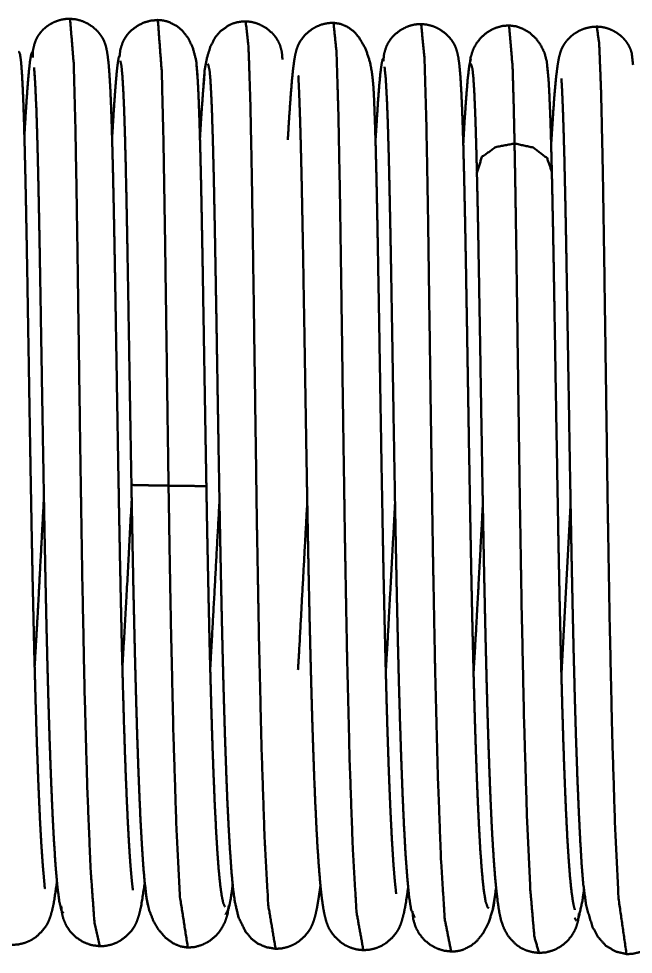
# Paper-space layout 'Layout1' of a CAD drawing. Header units: millimetres. Extents: x 0 to 420, y 0 to 297.
# Drawn here: x 216.98 to 221.88, y 237.38 to 244.84 of the extents above; entities that cross this region are included whole.
import ezdxf

# ---------------------------------------------------------------- set-up
doc = ezdxf.new("R2010")
doc.units = ezdxf.units.MM
doc.layers.add('170', color=7, linetype='Continuous', true_color=0xffffff)

psp = doc.layouts.get("Layout1")

# ---------------------------------------------------------------- linework, layer by layer
at = {"layer": '170', "color": 155, "linetype": 'Continuous', "lineweight": 50}
for p, q in [((217.1038, 244.3943), (217.1077, 244.3814)), ((221.3792, 240.9592), (221.3054, 239.6192)), ((220.7585, 237.7445), (220.7849, 237.9053)), ((221.4094, 237.6717), (221.4254, 237.6478))]:
    psp.add_line(p, q, dxfattribs=at)
for points, knots in [([(217.3938, 244.8408), (217.3577, 244.8398), (217.3216, 244.8341), (217.2886, 244.8247), (217.2565, 244.8117), (217.2275, 244.796), (217.201, 244.778), (217.1771, 244.7577), (217.1567, 244.7363), (217.1386, 244.7126), (217.1245, 244.6891), (217.1127, 244.6633), (217.104, 244.6384), (217.0916, 244.5828), (217.0917, 244.5329)], [0, 0, 0.074239, 0.149341, 0.219843, 0.291152, 0.358946, 0.424857, 0.489351, 0.550047, 0.611262, 0.667752, 0.726045, 0.780228, 0.897442, 1, 1]), ([(217.888, 237.8925), (217.8883, 237.8991), (217.8868, 237.9139), (217.8842, 237.9358), (217.8801, 237.9733), (217.8757, 238.0208), (217.8699, 238.0917), (217.8639, 238.1757), (217.8567, 238.291), (217.8495, 238.4222), (217.8414, 238.5926), (217.8335, 238.781), (217.8257, 238.9916), (217.8183, 239.2181), (217.8118, 239.4369), (217.8056, 239.6665), (217.8003, 239.8821), (217.7952, 240.1042), (217.7871, 240.488), (217.7796, 240.881), (217.7743, 241.1745), (217.7647, 241.7369), (217.7545, 242.3536), (217.7487, 242.6909), (217.7419, 243.0728), (217.738, 243.2724), (217.734, 243.4614), (217.7296, 243.6564), (217.725, 243.8363), (217.7202, 243.9978), (217.7152, 244.1427), (217.709, 244.2834), (217.702, 244.4023), (217.6957, 244.4797), (217.6884, 244.5449), (217.6822, 244.5844), (217.6739, 244.6211), (217.6687, 244.6384), (217.6619, 244.6567), (217.6593, 244.6631), (217.6554, 244.6712), (217.6501, 244.6815), (217.643, 244.6938), (217.6307, 244.7124), (217.6157, 244.7315), (217.5927, 244.7557), (217.5664, 244.7778), (217.5294, 244.802), (217.4891, 244.8209), (217.4375, 244.8354), (217.3824, 244.841)], [0, 0, 0.000924, 0.003009, 0.006106, 0.011406, 0.018093, 0.028079, 0.039893, 0.056111, 0.074553, 0.098487, 0.12496, 0.154534, 0.186336, 0.217061, 0.249292, 0.279549, 0.31073, 0.364599, 0.41977, 0.460969, 0.539895, 0.626466, 0.673806, 0.727412, 0.755422, 0.781959, 0.809321, 0.834582, 0.857253, 0.877603, 0.89736, 0.914083, 0.92498, 0.934186, 0.9398, 0.945083, 0.94762, 0.950356, 0.951322, 0.952587, 0.95421, 0.956205, 0.959331, 0.962746, 0.967422, 0.972247, 0.978447, 0.984707, 0.992217, 1, 1]), ([(217.3881, 244.841), (217.4179, 244.4759), (217.4317, 243.9402), (217.4441, 243.2133), (217.4697, 241.3959), (217.485, 240.426), (217.5033, 239.5063), (217.5256, 238.702), (217.552, 238.0625), (217.583, 237.6331), (217.6268, 237.4448)], [0, 0, 0.04946, 0.121831, 0.220004, 0.46546, 0.59645, 0.720663, 0.829319, 0.915761, 0.973894, 1, 1]), ([(218.0937, 244.8306), (218.0334, 244.8259), (217.9769, 244.8103), (217.9235, 244.7836), (217.8757, 244.7471), (217.8548, 244.7258), (217.8363, 244.7024), (217.8203, 244.6772), (217.8071, 244.6506), (217.7891, 244.5945), (217.7823, 244.5342)], [0, 0, 0.126478, 0.249278, 0.374247, 0.500168, 0.56262, 0.625047, 0.687362, 0.749595, 0.872971, 1, 1]), ([(218.4033, 244.3885), (218.3939, 244.5085), (218.3651, 244.6143), (218.3296, 244.6868), (218.2803, 244.7494), (218.2363, 244.7854), (218.1788, 244.8139), (218.1556, 244.8213), (218.129, 244.827), (218.1175, 244.8287), (218.1052, 244.83), (218.0941, 244.8306), (218.0823, 244.8308)], [0, 0, 0.197348, 0.377162, 0.50957, 0.640128, 0.733391, 0.838662, 0.878527, 0.923169, 0.942179, 0.962515, 0.980711, 1, 1]), ([(218.0881, 244.8308), (218.1196, 244.4127), (218.1332, 243.8515), (218.1455, 243.1044), (218.1654, 241.6781), (218.1735, 241.1179)], [0, 0, 0.112861, 0.264005, 0.465136, 0.849163, 1, 1]), ([(218.7938, 244.8199), (218.7553, 244.8178), (218.7211, 244.8128), (218.6849, 244.8024), (218.6543, 244.7886), (218.5907, 244.745), (218.5476, 244.6954), (218.5082, 244.6211), (218.4827, 244.5405), (218.461, 244.4295), (218.4523, 244.3085)], [0, 0, 0.055867, 0.105985, 0.160548, 0.20918, 0.320869, 0.416163, 0.538003, 0.660457, 0.824334, 1, 1]), ([(219.0816, 244.5158), (219.077, 244.5758), (219.0611, 244.6323), (219.0488, 244.6591), (219.0339, 244.6846), (219.0162, 244.7084), (218.9962, 244.7303), (218.9501, 244.7679), (218.8977, 244.7962), (218.8697, 244.8066), (218.841, 244.814), (218.8119, 244.8185), (218.7822, 244.82)], [0, 0, 0.126852, 0.250332, 0.312464, 0.374734, 0.437148, 0.49953, 0.624877, 0.750313, 0.813037, 0.875511, 0.93746, 1, 1]), ([(219.027, 237.4239), (218.9682, 237.7763), (218.9393, 238.3057), (218.9148, 239.0275), (218.8944, 239.8903), (218.8775, 240.8399), (218.8506, 242.7323), (218.8384, 243.5409), (218.8255, 244.1862), (218.8108, 244.6224), (218.7879, 244.82)], [0, 0, 0.04825, 0.11985, 0.217383, 0.333946, 0.462216, 0.717811, 0.827023, 0.914192, 0.973134, 1, 1]), ([(219.4935, 244.8092), (219.4407, 244.8056), (219.3907, 244.7938), (219.3507, 244.7773), (219.3134, 244.7555), (219.2671, 244.7171), (219.2309, 244.6735), (219.2222, 244.6596), (219.2152, 244.6473), (219.2108, 244.6386), (219.2076, 244.6316), (219.1992, 244.6113), (219.194, 244.5955), (219.1845, 244.5578), (219.1767, 244.5159), (219.1666, 244.4425), (219.1576, 244.354), (219.1459, 244.2102), (219.134, 244.0367), (219.1242, 243.8759)], [0, 0, 0.047347, 0.093269, 0.131979, 0.170643, 0.224429, 0.275115, 0.289831, 0.302456, 0.31118, 0.318029, 0.337745, 0.352607, 0.387334, 0.425533, 0.491798, 0.571359, 0.700342, 0.855942, 1, 1]), ([(219.9869, 237.8642), (219.9874, 237.8693), (219.9843, 237.9027), (219.9779, 237.9623), (219.9731, 238.0153), (219.9682, 238.0783), (219.9622, 238.1643), (219.9562, 238.2626), (219.9492, 238.3895), (219.9425, 238.5304), (219.9352, 238.6994), (219.9282, 238.8826), (219.9162, 239.2461), (219.9051, 239.6456), (219.8965, 240.0025), (219.8885, 240.3746), (219.8824, 240.682), (219.8721, 241.2468), (219.863, 241.7856), (219.8531, 242.3858), (219.8422, 243.0153), (219.8365, 243.3156), (219.831, 243.5751), (219.8251, 243.811), (219.8193, 244.0027), (219.8132, 244.1698), (219.8102, 244.2397), (219.8059, 244.309), (219.797, 244.3993), (219.7807, 244.4912), (219.7443, 244.602), (219.689, 244.6965), (219.6472, 244.7415), (219.6002, 244.776), (219.5438, 244.7999), (219.4823, 244.8093)], [0, 0, 0.000717, 0.00545, 0.013884, 0.021386, 0.030279, 0.042417, 0.056283, 0.07419, 0.094049, 0.117866, 0.143676, 0.194896, 0.251175, 0.301443, 0.353853, 0.397137, 0.476684, 0.55257, 0.637087, 0.72575, 0.768041, 0.804584, 0.83782, 0.864832, 0.888374, 0.898218, 0.908002, 0.920781, 0.933917, 0.950349, 0.965755, 0.974401, 0.982608, 0.991239, 1, 1]), ([(219.7269, 237.4135), (219.6719, 237.7173), (219.6425, 238.2207), (219.6174, 238.9214), (219.5965, 239.7698), (219.5793, 240.7128), (219.5648, 241.6843), (219.552, 242.6154), (219.5398, 243.4405), (219.527, 244.1085), (219.5126, 244.572), (219.4886, 244.8091)], [0, 0, 0.041693, 0.109794, 0.204503, 0.319123, 0.446496, 0.57773, 0.703496, 0.814944, 0.905182, 0.967801, 1, 1]), ([(220.1935, 244.7986), (220.1639, 244.7979), (220.1347, 244.7944), (220.1058, 244.7877), (220.0777, 244.7783), (220.0245, 244.7515), (219.9774, 244.7152), (219.9568, 244.6939), (219.9385, 244.6706), (219.9228, 244.6455), (219.9099, 244.619), (219.8923, 244.563), (219.886, 244.503)], [0, 0, 0.062453, 0.124351, 0.186721, 0.249329, 0.374713, 0.499958, 0.562343, 0.624736, 0.687076, 0.749254, 0.872907, 1, 1]), ([(220.7262, 237.7499), (220.7178, 237.7545), (220.7016, 237.8003), (220.6862, 237.8956), (220.6727, 238.0285), (220.6599, 238.2018), (220.6488, 238.3956), (220.6383, 238.6187), (220.6292, 238.8465), (220.6206, 239.0945), (220.6132, 239.3352), (220.6062, 239.5895), (220.6002, 239.8279), (220.5945, 240.0743), (220.5897, 240.2981), (220.5851, 240.526), (220.578, 240.8988), (220.5671, 241.5275), (220.56, 241.9496), (220.5537, 242.3365), (220.5455, 242.8116), (220.5409, 243.0617), (220.5352, 243.3484), (220.5293, 243.6112), (220.5224, 243.876), (220.5147, 244.1037), (220.5076, 244.2619), (220.4994, 244.3919), (220.4926, 244.4691), (220.4833, 244.5344), (220.4754, 244.5711), (220.465, 244.6058), (220.4611, 244.6159), (220.4544, 244.6303), (220.4499, 244.639), (220.4442, 244.6491), (220.4352, 244.6633), (220.4244, 244.6781), (220.3872, 244.718), (220.3411, 244.7527), (220.3072, 244.7709), (220.2711, 244.7849), (220.2277, 244.795), (220.1819, 244.7988)], [0, 0, 0.001321, 0.008039, 0.021386, 0.03984, 0.063858, 0.090692, 0.121562, 0.153072, 0.187374, 0.220662, 0.255823, 0.288778, 0.322839, 0.353791, 0.385284, 0.43682, 0.523738, 0.582081, 0.635566, 0.701241, 0.73582, 0.775454, 0.811785, 0.848396, 0.879883, 0.901776, 0.919773, 0.930487, 0.939611, 0.944799, 0.949803, 0.951303, 0.9535, 0.954855, 0.956452, 0.958772, 0.961312, 0.968846, 0.976828, 0.982146, 0.987491, 0.993659, 1, 1]), ([(220.4268, 237.403), (220.3756, 237.6616), (220.3456, 238.1385), (220.3201, 238.8176), (220.2987, 239.6507), (220.2811, 240.586), (220.2663, 241.5578), (220.2411, 243.3379), (220.2285, 244.0279), (220.2143, 244.518), (220.1876, 244.7987)], [0, 0, 0.035605, 0.100135, 0.191919, 0.304468, 0.430803, 0.562067, 0.80249, 0.895696, 0.961919, 1, 1]), ([(220.8932, 244.7879), (220.8322, 244.7827), (220.7745, 244.7658), (220.7203, 244.7373), (220.6713, 244.6976), (220.6311, 244.6492), (220.6007, 244.5932), (220.5819, 244.5326), (220.5737, 244.4663)], [0, 0, 0.121893, 0.241402, 0.363386, 0.488727, 0.613983, 0.740704, 0.866936, 1, 1]), ([(221.196, 244.4249), (221.1893, 244.4986), (221.1717, 244.5658), (221.1425, 244.6282), (221.1032, 244.6824), (221.0549, 244.7272), (221.0011, 244.7601), (220.9434, 244.7804), (220.882, 244.788)], [0, 0, 0.139309, 0.270041, 0.399801, 0.52566, 0.649646, 0.768447, 0.883575, 1, 1]), ([(220.932, 243.8461), (220.9243, 244.1895), (220.9161, 244.4607), (220.8878, 244.788)], [0, 0, 0.364103, 0.651727, 1, 1]), ([(221.5935, 244.7783), (221.5382, 244.7743), (221.4863, 244.7615), (221.4453, 244.7437), (221.4076, 244.7207), (221.3807, 244.6993), (221.357, 244.6759), (221.3413, 244.657), (221.3285, 244.6389), (221.321, 244.6268), (221.3153, 244.6165), (221.308, 244.6017), (221.3038, 244.5912), (221.2994, 244.5791), (221.2953, 244.5665), (221.2857, 244.5296), (221.2785, 244.4904), (221.2694, 244.426), (221.2608, 244.3496), (221.2503, 244.2333), (221.2401, 244.0961), (221.2236, 243.8345)], [0, 0, 0.049142, 0.096525, 0.136084, 0.1752, 0.205694, 0.235237, 0.256944, 0.276623, 0.289195, 0.299624, 0.314287, 0.32429, 0.335739, 0.347479, 0.381226, 0.41653, 0.474228, 0.542317, 0.645801, 0.767685, 1, 1]), ([(221.8769, 244.4743), (221.866, 244.568), (221.858, 244.593), (221.8469, 244.6189), (221.8333, 244.6429), (221.8159, 244.6669), (221.7961, 244.6889), (221.7728, 244.7098), (221.7468, 244.7288), (221.7183, 244.7452), (221.6865, 244.7593), (221.6538, 244.7696), (221.618, 244.7764), (221.5819, 244.7785)], [0, 0, 0.199184, 0.254585, 0.314079, 0.37226, 0.434775, 0.497538, 0.563483, 0.631529, 0.700921, 0.774334, 0.846646, 0.923758, 1, 1]), ([(221.5876, 244.7785), (221.6069, 244.6417), (221.6221, 244.2542), (221.6353, 243.6501), (221.6476, 242.8724), (221.6739, 241.0026), (221.6901, 240.0435), (221.7098, 239.1575), (221.7333, 238.4008), (221.7613, 237.8272), (221.8251, 237.3817)], [0, 0, 0.01865, 0.071029, 0.152627, 0.257659, 0.510199, 0.639738, 0.759424, 0.861665, 0.939215, 1, 1]), ([(217.1876, 237.9057), (217.1872, 237.9073), (217.1853, 237.9234), (217.1834, 237.9508), (217.1775, 238.016), (217.1694, 238.1084), (217.1587, 238.2638), (217.1485, 238.4541), (217.1363, 238.7263), (217.1245, 239.039), (217.1142, 239.3664), (217.1046, 239.7204), (217.0967, 240.0537), (217.0892, 240.4001), (217.0831, 240.7105), (217.0725, 241.2944), (217.064, 241.7952), (217.0553, 242.3214), (217.0442, 242.9738), (217.0378, 243.3119), (217.034, 243.4988), (217.0301, 243.6736), (217.0257, 243.8519), (217.0211, 244.0133), (217.0159, 244.1687), (217.0104, 244.3003), (217.0041, 244.4148), (216.9975, 244.4989), (216.9898, 244.556), (216.9817, 244.5774), (216.9806, 244.5776)], [0, 0, 0.000239, 0.00267, 0.006784, 0.016582, 0.030471, 0.053791, 0.082329, 0.123132, 0.169991, 0.219039, 0.272061, 0.321978, 0.373857, 0.420352, 0.507793, 0.582789, 0.661582, 0.75929, 0.809916, 0.837908, 0.864093, 0.890805, 0.914972, 0.938257, 0.957978, 0.975144, 0.987784, 0.996403, 0.999837, 1, 1]), ([(217.0876, 244.5764), (217.0869, 244.5763), (217.0781, 244.5566), (217.0687, 244.5008), (217.0596, 244.4171), (217.0498, 244.3027), (217.0404, 244.1712), (217.0305, 244.0162), (217.0242, 243.9095)], [0, 0, 0.001078, 0.033264, 0.117396, 0.242796, 0.413627, 0.609848, 0.841011, 1, 1]), ([(217.7859, 244.5538), (217.7765, 244.5332), (217.7694, 244.4922), (217.7618, 244.429), (217.7537, 244.3407), (217.7451, 244.2298), (217.7359, 244.0934), (217.7262, 243.9358), (217.7235, 243.8895)], [0, 0, 0.033845, 0.096093, 0.191332, 0.323803, 0.490138, 0.694552, 0.930714, 1, 1]), ([(217.7893, 244.5051), (217.7978, 244.4662), (217.8058, 244.3834), (217.8129, 244.2643), (217.8196, 244.1062), (217.8256, 243.9216), (217.8313, 243.7061), (217.8365, 243.4767), (217.8416, 243.2252), (217.8463, 242.9706), (217.8555, 242.4357), (217.8644, 241.8972), (217.8689, 241.6289), (217.8776, 241.1235)], [0, 0, 0.011769, 0.036348, 0.071614, 0.118374, 0.172971, 0.236676, 0.304463, 0.378808, 0.454061, 0.612163, 0.771321, 0.850622, 1, 1]), ([(218.4752, 241.1147), (218.4724, 241.268), (218.4668, 241.5905), (218.4564, 242.221), (218.4464, 242.8115), (218.4415, 243.0854), (218.4366, 243.3425), (218.4316, 243.5802), (218.4264, 243.7959), (218.4211, 243.9875), (218.4155, 244.1523), (218.4096, 244.2889), (218.4034, 244.3961), (218.3968, 244.4739)], [0, 0, 0.04562, 0.141607, 0.32928, 0.505006, 0.586555, 0.663079, 0.733805, 0.798024, 0.855063, 0.904149, 0.944822, 0.976783, 1, 1]), ([(218.4877, 244.4822), (218.5008, 244.4288), (218.5075, 244.3502), (218.5139, 244.237), (218.5193, 244.1045), (218.5245, 243.946), (218.5291, 243.7826), (218.5335, 243.6011), (218.5373, 243.4256), (218.5411, 243.2377), (218.5444, 243.0641), (218.5504, 242.7211), (218.5576, 242.2985), (218.565, 241.8479), (218.5719, 241.4321), (218.5807, 240.929), (218.5859, 240.6556), (218.5921, 240.3413), (218.5988, 240.0337), (218.6066, 239.7087), (218.6149, 239.3984), (218.6235, 239.1146), (218.6327, 238.8491), (218.6421, 238.6139), (218.6524, 238.3986), (218.6633, 238.2133), (218.6745, 238.0514), (218.6858, 237.9195), (218.7025, 237.7974), (218.7317, 237.6765), (218.788, 237.561), (218.8321, 237.5083), (218.8872, 237.4658), (218.9545, 237.4376), (219.0329, 237.4239)], [0, 0, 0.007595, 0.0185, 0.034176, 0.052503, 0.074418, 0.097013, 0.122111, 0.146372, 0.172357, 0.19635, 0.243775, 0.302192, 0.36448, 0.42196, 0.491516, 0.529309, 0.572769, 0.615285, 0.660221, 0.703134, 0.74238, 0.779097, 0.81164, 0.841426, 0.867093, 0.889512, 0.907816, 0.924853, 0.942042, 0.959803, 0.969299, 0.978918, 0.988999, 1, 1]), ([(219.8864, 244.5263), (219.8798, 244.5167), (219.8711, 244.4755), (219.8619, 244.4015), (219.8528, 244.3035), (219.8433, 244.1778), (219.834, 244.0376), (219.8242, 243.8762), (219.8235, 243.863)], [0, 0, 0.017427, 0.080453, 0.192044, 0.339291, 0.527966, 0.738149, 0.980232, 1, 1]), ([(219.8954, 244.4581), (219.9051, 244.3625), (219.914, 244.2048), (219.9186, 244.0933), (219.9229, 243.9645), (219.9274, 243.8119), (219.9317, 243.6428), (219.936, 243.4491), (219.9403, 243.2398), (219.9448, 243.0059), (219.9492, 242.7579), (219.9586, 242.2024), (219.9688, 241.5842), (219.9803, 240.9223), (219.9867, 240.5795), (219.9936, 240.2416), (220.0012, 239.9008), (220.0093, 239.5734), (220.0184, 239.2517), (220.0281, 238.9519), (220.0388, 238.6671), (220.0502, 238.4119), (220.0628, 238.183), (220.0763, 237.9933), (220.0911, 237.8428), (220.1067, 237.7397), (220.1351, 237.6742)], [0, 0, 0.014135, 0.037377, 0.053806, 0.072768, 0.09524, 0.120129, 0.148649, 0.179456, 0.21388, 0.250387, 0.332145, 0.423132, 0.520559, 0.571026, 0.620755, 0.670922, 0.719131, 0.766481, 0.810629, 0.852572, 0.890163, 0.923908, 0.951892, 0.974147, 0.9895, 1, 1]), ([(220.5833, 244.5184), (220.5716, 244.4711), (220.5589, 244.3634), (220.547, 244.2199), (220.5342, 244.0328), (220.523, 243.8465)], [0, 0, 0.072243, 0.232779, 0.446015, 0.723676, 1, 1]), ([(220.5843, 244.4823), (220.5964, 244.4414), (220.6031, 244.3773), (220.6095, 244.283), (220.6155, 244.1588), (220.6212, 244.0065), (220.6266, 243.8276), (220.6318, 243.6221)], [0, 0, 0.049401, 0.124182, 0.23368, 0.377782, 0.554393, 0.761805, 1, 1]), ([(221.2292, 243.6144), (221.228, 243.6698), (221.2268, 243.723), (221.2215, 243.9216), (221.2159, 244.0866), (221.2101, 244.2263), (221.204, 244.3386), (221.1974, 244.4204), (221.1905, 244.4717)], [0, 0, 0.064592, 0.126584, 0.358005, 0.550303, 0.713114, 0.84422, 0.939751, 1, 1]), ([(217.1016, 244.4522), (217.1108, 244.3191), (217.1194, 244.1261), (217.1237, 243.9963), (217.1279, 243.85), (217.1322, 243.6801), (217.1364, 243.4949), (217.1407, 243.2855), (217.145, 243.0619), (217.1494, 242.8146), (217.1586, 242.2722), (217.1685, 241.6682), (217.1798, 241.0194), (217.186, 240.6884), (217.1927, 240.349), (217.2, 240.0173), (217.208, 239.6858), (217.2166, 239.3704), (217.2262, 239.064), (217.2364, 238.7819), (217.2477, 238.5179), (217.2598, 238.2859), (217.273, 238.0831), (217.2871, 237.9218), (217.3026, 237.8023), (217.3189, 237.7311), (217.3365, 237.7081)], [0, 0, 0.01975, 0.048337, 0.067567, 0.089222, 0.114381, 0.1418, 0.172798, 0.205904, 0.242513, 0.32279, 0.412204, 0.508241, 0.55724, 0.607491, 0.656594, 0.705681, 0.752376, 0.797751, 0.839527, 0.878634, 0.913019, 0.943093, 0.967065, 0.984905, 0.995714, 1, 1]), ([(218.4613, 244.4103), (218.4475, 244.2508), (218.4326, 244.0327), (218.424, 243.8893)], [0, 0, 0.306613, 0.725051, 1, 1]), ([(219.2105, 244.385), (219.2105, 244.3846), (219.21, 244.3785), (219.2095, 244.3681), (219.2101, 244.3453), (219.2118, 244.313), (219.2141, 244.2617), (219.2166, 244.1986), (219.2198, 244.1077), (219.2233, 244.0014), (219.2272, 243.8619), (219.2311, 243.7054), (219.2348, 243.541), (219.2385, 243.3634), (219.2448, 243.0282), (219.2564, 242.3518), (219.2658, 241.7784), (219.2756, 241.2026), (219.2813, 240.8814), (219.289, 240.4802), (219.2937, 240.2556), (219.2985, 240.0347), (219.3043, 239.793), (219.3103, 239.5588), (219.3174, 239.3091), (219.3249, 239.0717), (219.3334, 238.8298), (219.3425, 238.6055), (219.3514, 238.4164), (219.3608, 238.2444), (219.3722, 238.0736), (219.3846, 237.9271), (219.3953, 237.8304), (219.4073, 237.7477), (219.4171, 237.6962), (219.4285, 237.6511), (219.4351, 237.6307), (219.4438, 237.6078), (219.4518, 237.5897), (219.4646, 237.5671), (219.4975, 237.5237), (219.5439, 237.4792), (219.5818, 237.4537), (219.6232, 237.4344), (219.6758, 237.4195), (219.7324, 237.4135)], [0, 0, 0.000055, 0.000913, 0.002359, 0.00555, 0.010072, 0.017254, 0.026078, 0.038791, 0.053661, 0.073169, 0.095045, 0.118026, 0.142868, 0.189729, 0.28428, 0.364449, 0.444936, 0.489843, 0.545931, 0.57733, 0.608213, 0.642009, 0.674756, 0.709676, 0.74287, 0.776704, 0.808085, 0.834542, 0.858632, 0.882553, 0.903097, 0.9167, 0.928376, 0.935715, 0.942215, 0.945207, 0.948636, 0.951396, 0.955025, 0.962639, 0.971627, 0.978017, 0.984401, 0.992047, 1, 1]), ([(221.3069, 244.3652), (221.3067, 244.3487), (221.3103, 244.2818), (221.3134, 244.2161), (221.3168, 244.1344), (221.3209, 244.0178), (221.325, 243.8823), (221.3289, 243.7376), (221.3327, 243.5783), (221.3361, 243.4237), (221.3394, 243.2584), (221.345, 242.9643), (221.3548, 242.3936), (221.3638, 241.8476), (221.3743, 241.2219), (221.3803, 240.8847), (221.3875, 240.5083), (221.3951, 240.1388), (221.4037, 239.7655), (221.413, 239.4098), (221.4225, 239.0903), (221.4328, 238.7926), (221.4436, 238.5323), (221.455, 238.3006), (221.4662, 238.1101), (221.4802, 237.938), (221.5044, 237.7611), (221.554, 237.5982), (221.6002, 237.5162), (221.6597, 237.4498), (221.7386, 237.4029), (221.8324, 237.3813)], [0, 0, 0.002307, 0.011676, 0.02087, 0.032311, 0.048623, 0.06759, 0.08783, 0.110111, 0.13174, 0.15486, 0.195999, 0.275826, 0.352196, 0.439718, 0.48689, 0.53954, 0.591223, 0.643446, 0.693209, 0.737919, 0.779579, 0.816004, 0.848446, 0.875138, 0.899296, 0.924259, 0.948074, 0.961245, 0.97371, 0.986547, 1, 1]), ([(220.6323, 243.6122), (220.6715, 243.7384), (220.7824, 243.8177), (220.932, 243.8461)], [0, 0, 0.314071, 0.638194, 1, 1]), ([(220.932, 243.8462), (220.932, 243.8462), (221.0812, 243.8132), (221.191, 243.7306), (221.2293, 243.6209)], [0, 0, 0.000153, 0.375998, 0.714139, 1, 1]), ([(220.932, 243.8461), (220.9392, 243.4424), (220.9463, 242.9846), (220.9722, 241.1303), (220.9881, 240.1671), (221.0073, 239.269), (221.0304, 238.4934), (221.0578, 237.8954), (221.0902, 237.5196), (221.1269, 237.3915)], [0, 0, 0.062484, 0.133321, 0.420269, 0.569328, 0.708323, 0.828393, 0.921022, 0.979375, 1, 1]), ([(220.6317, 243.6117), (220.6332, 243.5566), (220.6346, 243.4987), (220.6398, 243.2574), (220.6449, 242.9862), (220.655, 242.402), (220.6654, 241.7697), (220.6765, 241.1156), (220.6824, 240.7891), (220.6886, 240.4651), (220.6952, 240.15), (220.7022, 239.8435), (220.7093, 239.5601), (220.7169, 239.2887), (220.7245, 239.0449), (220.7326, 238.8148), (220.7407, 238.6122), (220.7494, 238.4243), (220.7581, 238.2628), (220.7676, 238.1161), (220.7772, 237.9931), (220.7876, 237.8851), (220.798, 237.7981), (220.8097, 237.7208), (220.8233, 237.6559), (220.8469, 237.5883), (220.8827, 237.5244), (220.942, 237.4607), (220.9799, 237.4338), (221.025, 237.412), (221.0754, 237.3983), (221.1326, 237.3915)], [0, 0, 0.008611, 0.017663, 0.055377, 0.097756, 0.189058, 0.287868, 0.390084, 0.441117, 0.491747, 0.540987, 0.588891, 0.633196, 0.675617, 0.713728, 0.749701, 0.781382, 0.810776, 0.83605, 0.859023, 0.878293, 0.895253, 0.908941, 0.921156, 0.931513, 0.942708, 0.954152, 0.967742, 0.975006, 0.982837, 0.991002, 1, 1]), ([(221.4123, 237.7356), (221.3991, 237.7915), (221.3864, 237.879), (221.3747, 237.9931), (221.3636, 238.1361), (221.3534, 238.3002), (221.3438, 238.4885), (221.3349, 238.6904), (221.3266, 238.9107), (221.319, 239.1376), (221.3118, 239.3782), (221.3052, 239.6194), (221.299, 239.8703), (221.2933, 240.1171), (221.2879, 240.37), (221.283, 240.615), (221.2784, 240.8628), (221.2625, 241.7808), (221.2497, 242.559), (221.2442, 242.8754), (221.2387, 243.171), (221.2339, 243.4061), (221.2291, 243.6236)], [0, 0, 0.009746, 0.024755, 0.04421, 0.068548, 0.096449, 0.12844, 0.162736, 0.200148, 0.23867, 0.279508, 0.320447, 0.363033, 0.404925, 0.447837, 0.489426, 0.531476, 0.687272, 0.819329, 0.873032, 0.923192, 0.963097, 1, 1]), ([(217.8776, 241.1235), (217.8803, 240.9698), (217.8863, 240.6469), (217.8927, 240.3277), (217.8996, 240.0162), (217.9068, 239.7152), (217.9145, 239.4265), (217.9227, 239.1532), (217.9314, 238.897), (217.9406, 238.6604), (217.9503, 238.446), (217.9606, 238.2558), (217.9715, 238.0926), (217.9829, 237.9578), (217.9949, 237.8526), (218.0074, 237.7769)], [0, 0, 0.045871, 0.142279, 0.237561, 0.330557, 0.420416, 0.506622, 0.588231, 0.664751, 0.735395, 0.799475, 0.856311, 0.905133, 0.945495, 0.977118, 1, 1]), ([(217.8778, 241.1236), (217.9152, 241.1224), (218.0245, 241.1203), (218.1735, 241.1179)], [0, 0, 0.126481, 0.496364, 1, 1]), ([(218.1735, 241.1179), (218.1735, 241.1179), (218.3233, 241.1158), (218.4347, 241.1146), (218.4751, 241.1146)], [0, 0, 0.000137, 0.496757, 0.866142, 1, 1]), ([(218.3274, 237.4342), (218.2646, 237.8387), (218.2362, 238.3937), (218.2122, 239.1358), (218.1923, 240.012), (218.1824, 240.558), (218.1735, 241.1179)], [0, 0, 0.110949, 0.261551, 0.462769, 0.70027, 0.848247, 1, 1]), ([(218.6238, 237.7594), (218.6107, 237.7863), (218.5981, 237.8427), (218.586, 237.9286), (218.5744, 238.044), (218.5633, 238.1886), (218.5529, 238.3607), (218.5429, 238.5588), (218.5335, 238.78), (218.5246, 239.0225), (218.5162, 239.2838), (218.5083, 239.5614), (218.5008, 239.8536), (218.4938, 240.1581), (218.4872, 240.4711), (218.4809, 240.79), (218.475, 241.1146)], [0, 0, 0.008896, 0.026094, 0.051891, 0.086379, 0.129499, 0.180757, 0.239727, 0.305578, 0.377744, 0.455464, 0.538039, 0.624979, 0.715534, 0.808619, 0.903466, 1, 1]), ([(217.1801, 241.0249), (217.1302, 240.0941), (217.1057, 239.6776)], [0, 0, 0.690764, 1, 1]), ([(217.8797, 241.0095), (217.8352, 240.1764), (217.8054, 239.6643)], [0, 0, 0.619213, 1, 1]), ([(218.5058, 239.6606), (218.5103, 239.7353), (218.5797, 241.001)], [0, 0, 0.055719, 1, 1]), ([(219.2055, 239.6483), (219.2154, 239.8131), (219.2795, 240.9891)], [0, 0, 0.12295, 1, 1]), ([(219.9052, 239.635), (219.9206, 239.8923), (219.9794, 240.9784)], [0, 0, 0.191554, 1, 1]), ([(220.6052, 239.6258), (220.6257, 239.9726), (220.6793, 240.9688)], [0, 0, 0.25829, 1, 1]), ([(216.9214, 237.4557), (216.9783, 237.4601), (217.0312, 237.4733), (217.0733, 237.4916), (217.1119, 237.5158), (217.1603, 237.5598), (217.1943, 237.6024), (217.2085, 237.626), (217.2171, 237.6449), (217.2264, 237.6683), (217.234, 237.6906), (217.2468, 237.737), (217.258, 237.7893), (217.2844, 237.9584)], [0, 0, 0.082301, 0.16103, 0.227341, 0.293148, 0.387587, 0.466247, 0.505951, 0.535858, 0.57225, 0.606324, 0.675737, 0.752982, 1, 1]), ([(217.6209, 237.4449), (217.6716, 237.4482), (217.7194, 237.4587), (217.7587, 237.4738), (217.7954, 237.494), (217.8447, 237.5331), (217.8819, 237.5742), (217.8987, 237.599), (217.91, 237.6197), (217.9182, 237.6374), (217.9241, 237.6523), (217.9392, 237.6999), (217.9527, 237.7547), (217.9842, 237.9482)], [0, 0, 0.073252, 0.143798, 0.204562, 0.264869, 0.355633, 0.435517, 0.478763, 0.512716, 0.540795, 0.563955, 0.635953, 0.717385, 1, 1]), ([(217.9869, 237.9343), (217.9972, 237.8302), (218.0183, 237.7365), (218.0514, 237.6503), (218.0945, 237.5766), (218.1469, 237.5159), (218.205, 237.4716), (218.267, 237.4441), (218.3328, 237.4341)], [0, 0, 0.157068, 0.301371, 0.439915, 0.568176, 0.688579, 0.79824, 0.900078, 1, 1]), ([(218.6269, 237.6976), (218.6523, 237.7432), (218.6678, 237.8159), (218.6837, 237.9226), (218.6861, 237.9412)], [0, 0, 0.206103, 0.499906, 0.925825, 1, 1]), ([(219.0212, 237.4241), (219.0779, 237.4283), (219.131, 237.4415), (219.1728, 237.4595), (219.2116, 237.4838), (219.2591, 237.5266), (219.2934, 237.569), (219.3067, 237.5908), (219.3152, 237.6083), (219.3246, 237.6307), (219.3316, 237.6503), (219.3443, 237.6944), (219.3557, 237.7452), (219.3703, 237.8279), (219.3839, 237.925), (219.3844, 237.9292)], [0, 0, 0.081731, 0.160368, 0.225867, 0.29164, 0.383559, 0.461853, 0.498564, 0.526604, 0.561559, 0.59138, 0.657324, 0.732278, 0.852997, 0.993889, 1, 1]), ([(219.721, 237.4137), (219.7758, 237.4176), (219.827, 237.4298), (219.8683, 237.4471), (219.9063, 237.47), (219.9556, 237.5128), (219.9907, 237.5552), (220.0058, 237.5796), (220.0152, 237.5993), (220.0243, 237.6213), (220.0315, 237.6416), (220.0499, 237.7094), (220.0656, 237.7905), (220.0842, 237.9173)], [0, 0, 0.079199, 0.155015, 0.219547, 0.283513, 0.377527, 0.456876, 0.498139, 0.529754, 0.563921, 0.595001, 0.696326, 0.815227, 1, 1]), ([(220.4208, 237.4031), (220.446, 237.4037), (220.4686, 237.4055), (220.4967, 237.4106), (220.5206, 237.4178), (220.5815, 237.4469), (220.63, 237.4853), (220.6855, 237.5545), (220.7274, 237.6376), (220.7649, 237.7617), (220.7835, 237.9061)], [0, 0, 0.036707, 0.069664, 0.111173, 0.147486, 0.245568, 0.335541, 0.464505, 0.599872, 0.788384, 1, 1]), ([(221.4404, 237.6632), (221.473, 237.8066), (221.4854, 237.897)], [0, 0, 0.617083, 1, 1]), ([(221.821, 237.3815), (221.8779, 237.3859), (221.9309, 237.3991), (221.973, 237.4172), (222.0116, 237.4416), (222.0598, 237.4853), (222.0938, 237.5278), (222.1078, 237.551), (222.1164, 237.5695), (222.1256, 237.5927), (222.1331, 237.6144), (222.1458, 237.6604), (222.1571, 237.7127), (222.1839, 237.887)], [0, 0, 0.081951, 0.160431, 0.226364, 0.292003, 0.385527, 0.46385, 0.502675, 0.532055, 0.567937, 0.601004, 0.669596, 0.746478, 1, 1]), ([(217.318, 237.7668), (217.3225, 237.7143), (217.3346, 237.6645), (217.3577, 237.6106), (217.3904, 237.5617), (217.4376, 237.5149), (217.4927, 237.4793), (217.5595, 237.4545), (217.6328, 237.4448)], [0, 0, 0.105628, 0.208469, 0.326108, 0.444019, 0.577329, 0.708797, 0.851683, 1, 1]), ([(218.3213, 237.4343), (218.384, 237.4395), (218.4433, 237.4571), (218.4992, 237.4867), (218.5498, 237.528), (218.5915, 237.5784), (218.6235, 237.6369), (218.6438, 237.7003), (218.6535, 237.77)], [0, 0, 0.120448, 0.238844, 0.359939, 0.48486, 0.61025, 0.737853, 0.865274, 1, 1]), ([(220.1182, 237.724), (220.1248, 237.6596), (220.1424, 237.6004), (220.1716, 237.5453), (220.2109, 237.497), (220.2592, 237.4571), (220.3132, 237.4278), (220.3709, 237.4097), (220.4325, 237.403)], [0, 0, 0.13003, 0.254223, 0.379603, 0.504707, 0.630613, 0.754115, 0.875594, 1, 1]), ([(221.1208, 237.3917), (221.1827, 237.3965), (221.2411, 237.4129), (221.2961, 237.4408), (221.3457, 237.4795), (221.3866, 237.527), (221.4176, 237.5817), (221.4371, 237.641), (221.4458, 237.7058)], [0, 0, 0.123911, 0.245029, 0.368208, 0.493994, 0.619087, 0.744709, 0.869359, 1, 1])]:
    psp.add_open_spline(points, degree=1, knots=knots, dxfattribs=at)

doc.saveas('drawing.dxf')
